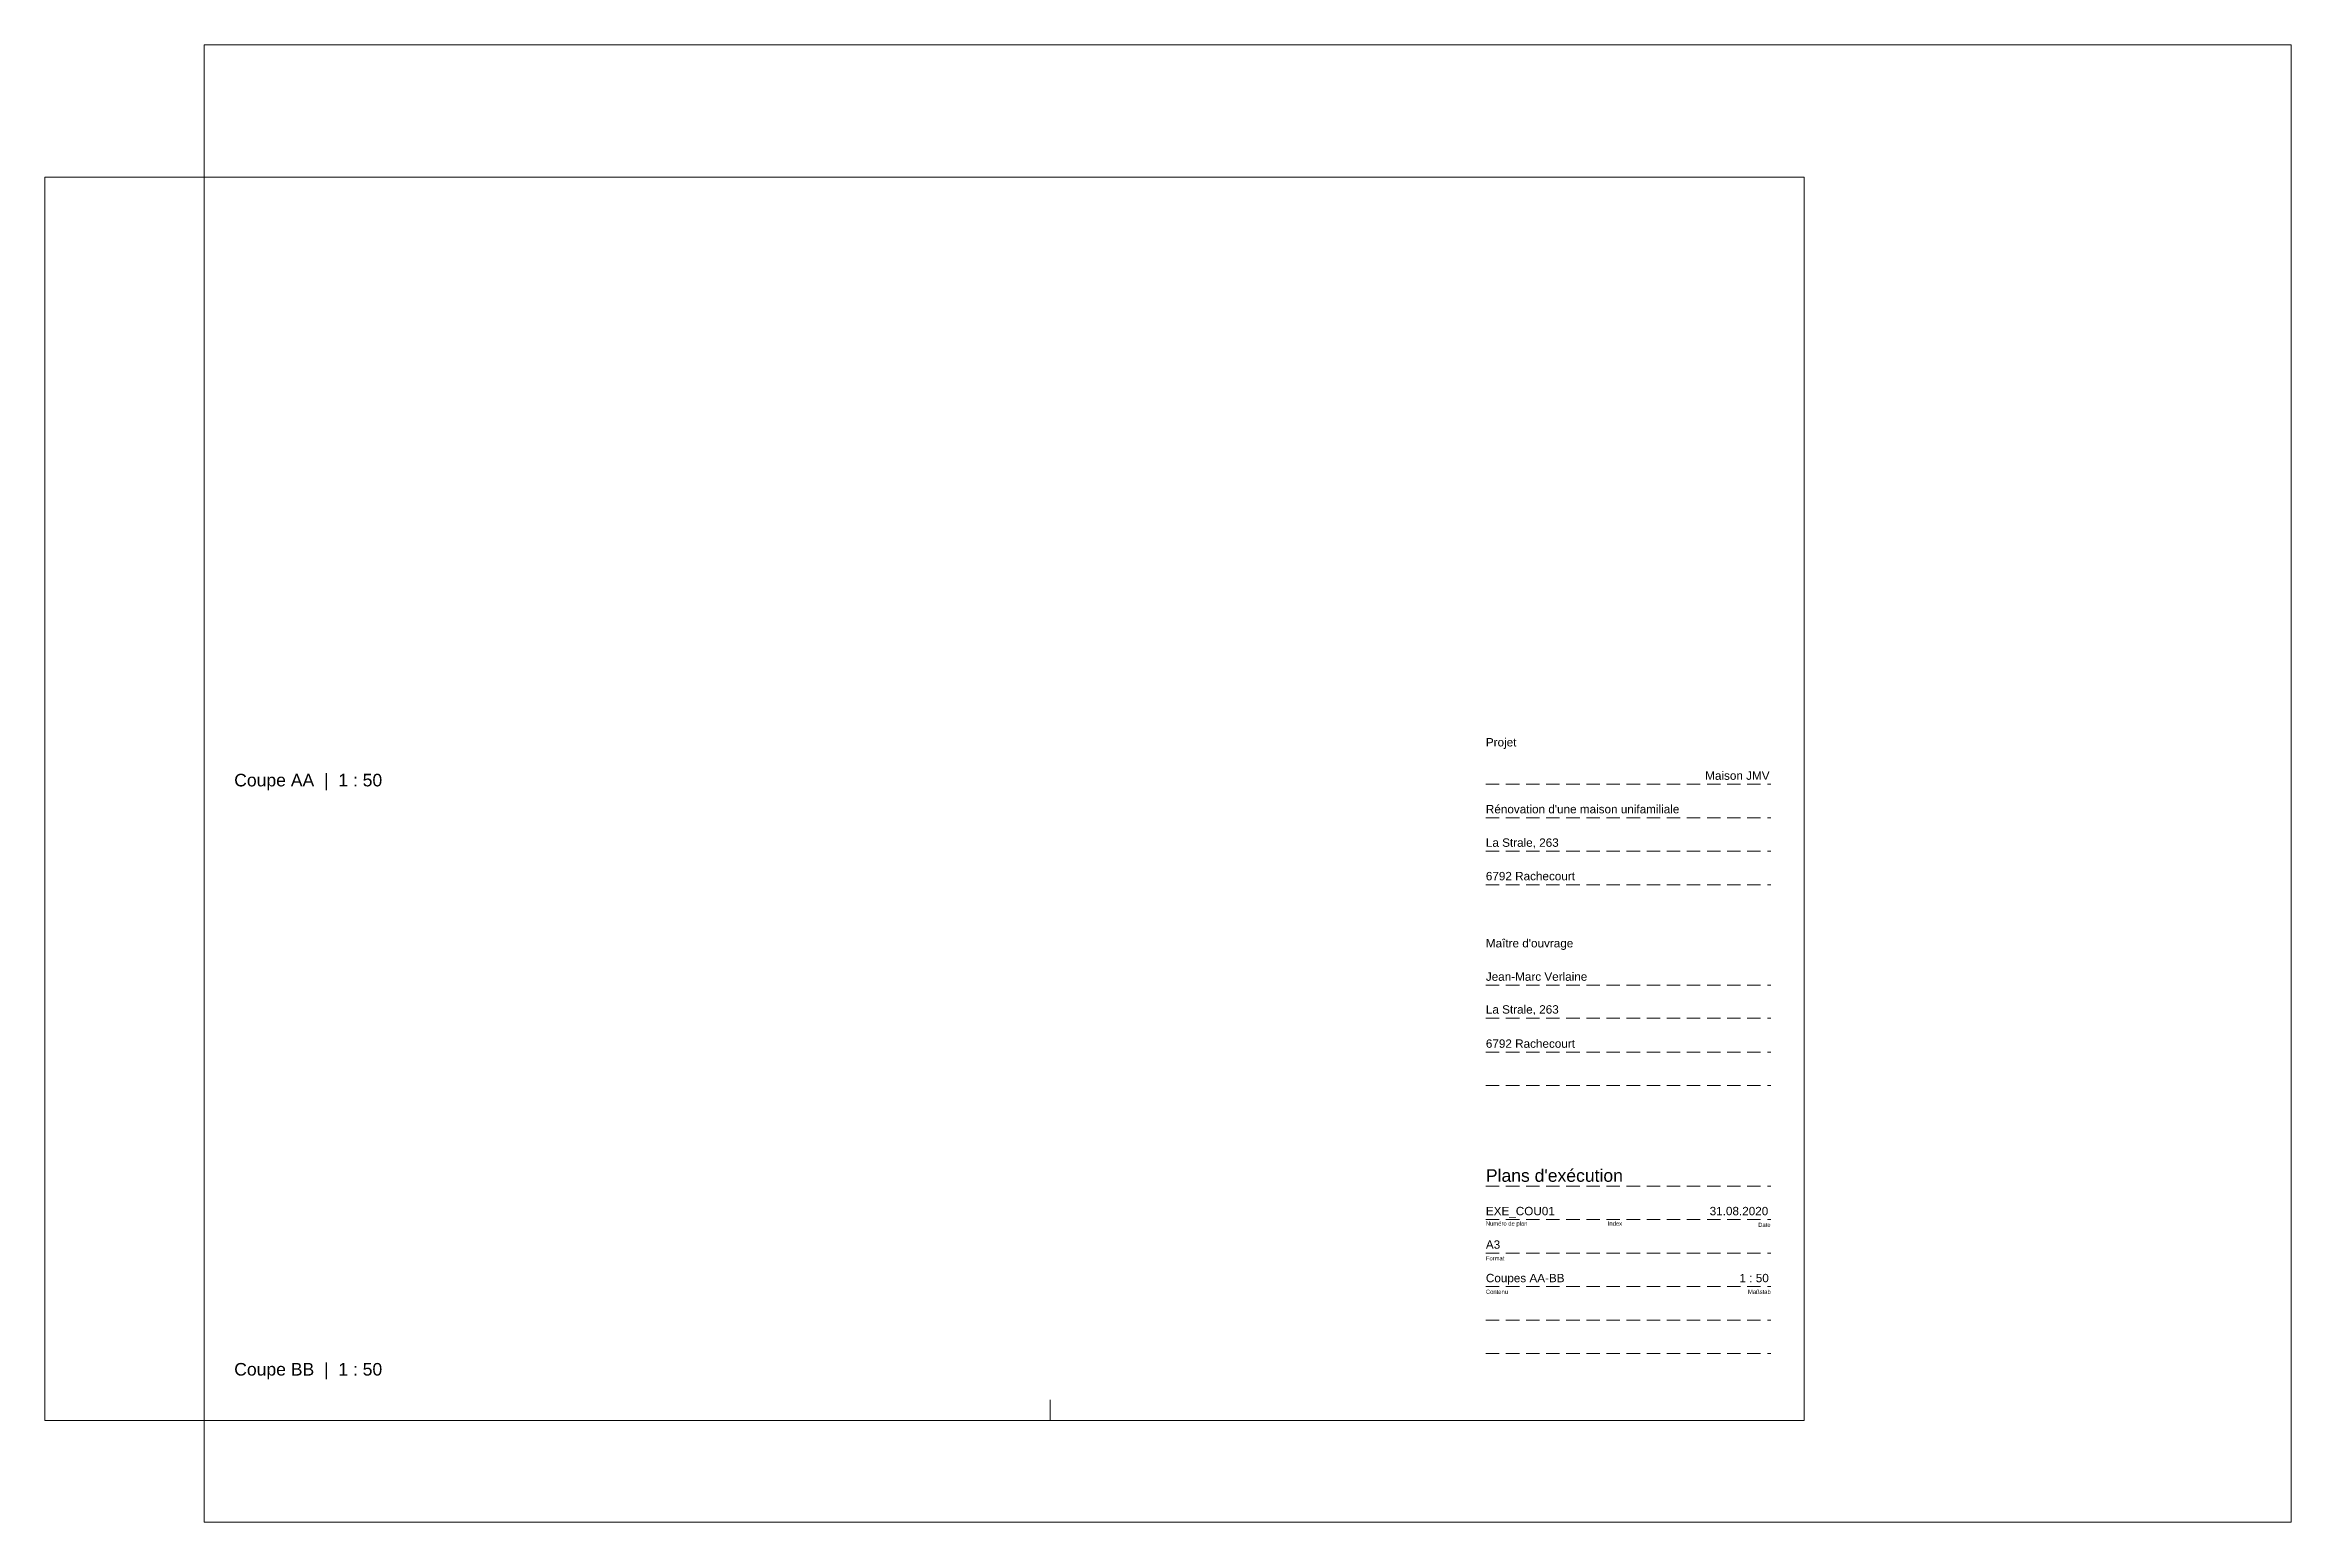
# Paper-space layout 'Layout1' of a CAD drawing. Header units: millimetres. Extents: x 0 to 1308, y -26 to 327.
# Drawn here: x 771 to 1308, y -26 to 327 of the extents above; entities outside this region: 1.
import ezdxf

# ---------------------------------------------------------------- set-up
doc = ezdxf.new("R2010")
doc.units = ezdxf.units.MM
doc.linetypes.add('Demolished', pattern=[4.8, 3.2, -1.6])
doc.layers.add('A-GLAZ', color=151, linetype='Continuous')
doc.layers.add('G-ANNO-TTLB', color=6, linetype='Continuous', lineweight=18)
doc.styles.add('Arial', font='arial.ttf', dxfattribs={"height": 1})
doc.styles.add('Arial_1', font='arial.ttf', dxfattribs={"height": 2})
doc.styles.add('Arial_2', font='arial.ttf', dxfattribs={"height": 3})

# ---------------------------------------------------------------- blocks, each defined once
blk = doc.blocks.new('Cartouche_Standard - ESCH_A3_LANDSCAPE-636588-Coupes AA-BB')
at = {"layer": 'G-ANNO-TTLB'}
for p, q in [((771.5, 295), (771.5, -2)), ((1191.5, 295), (771.5, 295)), ((1191.5, -2), (1191.5, 295)), ((1011.5, -2), (1011.5, 3)), ((771.5, -2), (1191.5, -2))]:
    blk.add_line(p, q, dxfattribs=at)
at = {"layer": 'G-ANNO-TTLB', "linetype": 'Demolished', "lineweight": 9}
for p, q in [((1115.5, 150), (1183.5, 150)), ((1115.5, 142), (1183.5, 142)), ((1115.5, 134), (1183.5, 134)), ((1115.5, 126), (1183.5, 126)), ((1115.5, 102), (1183.5, 102)), ((1115.5, 94.16), (1183.5, 94.16)), ((1115.5, 86), (1183.5, 86)), ((1115.5, 78), (1183.5, 78)), ((1115.5, 54), (1183.5, 54)), ((1115.5, 46), (1183.5, 46)), ((1115.5, 38), (1183.5, 38)), ((1115.5, 30), (1183.5, 30)), ((1115.5, 22), (1183.5, 22)), ((1115.5, 14), (1183.5, 14))]:
    blk.add_line(p, q, dxfattribs=at)
at = {"layer": 'G-ANNO-TTLB', "lineweight": 9, "attachment_point": 1}
for s, insert, char_height, width, style in [('Projet', (1115.5, 161.02), 2, 9.0591, 'Arial_1'), ("Maître d'ouvrage", (1115.5, 113.02), 2, 25.8143, 'Arial_1'), ('Numéro de plan', (1115.5, 45.57), 1, 11.6245, 'Arial'), ('Index', (1144.61, 45.57), 1, 4.0084, 'Arial'), ('Date', (1180.52, 45.26), 1, 3.6076, 'Arial'), ('Format', (1115.5, 37.26), 1, 5.2911, 'Arial'), ('Contenu', (1115.5, 29.27), 1, 6.2532, 'Arial'), ('Maßstab', (1178.07, 29.26), 1, 6.5738, 'Arial')]:
    blk.add_mtext(s, dxfattribs=dict(at, insert=insert, char_height=char_height, width=width, style=style))

psp = doc.layouts.get("Layout1")

# ---------------------------------------------------------------- block references
at = {"layer": 'G-ANNO-TTLB', "lineweight": 9}
psp.add_blockref('Cartouche_Standard - ESCH_A3_LANDSCAPE-636588-Coupes AA-BB', (0, 0), dxfattribs=at)

# ---------------------------------------------------------------- texts
at = {"layer": 'G-ANNO-TTLB', "lineweight": 9, "insert": (1115.5, 58.04), "char_height": 3, "width": 40.2447, "attachment_point": 1, "style": 'Arial_2'}
psp.add_mtext("Plans d'exécution", dxfattribs=at)

# ---------------------------------------------------------------- viewports
at = {"layer": '0'}
psp.add_viewport(center=(6, 4.5), size=(12, 9), view_center_point=(6, 4.5), view_height=12, dxfattribs=at)
at = {"layer": 'A-GLAZ'}
psp.add_viewport(center=(1058.63, 150.17), size=(498.2, 352.8121), view_center_point=(45680.13, 3371.7), view_height=17640.6034, status=3, dxfattribs=at)

# ---------------------------------------------------------------- next in the draw order: texts
at = {"layer": 'G-ANNO-TTLB', "lineweight": 9, "attachment_point": 1, "bg_fill": 3, "box_fill_scale": 1.25, "bg_fill_color": 256, "bg_fill_true_color": 13158600, "bg_fill_transparency": 0}
for s, insert, char_height, width, style in [('Coupe AA  |  1 : 50', (816.69, 152.48), 3, 43.692, 'Arial_2'), ('Maison JMV', (1167.86, 153.05), 2, 19, 'Arial_1'), ("Rénovation d'une maison unifamiliale", (1115.5, 145.05), 2, 57.6413, 'Arial_1'), ('La Strale, 263', (1115.5, 137.05), 2, 21.5654, 'Arial_1'), ('6792 Rachecourt', (1115.5, 129.05), 2, 26.3755, 'Arial_1'), ('Jean-Marc Verlaine', (1115.5, 105.05), 2, 29.9831, 'Arial_1'), ('La Strale, 263', (1115.5, 97.21), 2, 21.5654, 'Arial_1'), ('6792 Rachecourt', (1115.5, 89.05), 2, 26.3755, 'Arial_1'), ('EXE_COU01', (1115.5, 49.05), 2, 20.3629, 'Arial_1'), ('31.08.2020', (1168.93, 49.05), 2, 17.3164, 'Arial_1'), ('A3', (1115.5, 41.05), 2, 4.2489, 'Arial_1'), ('Coupes AA-BB', (1115.5, 33.05), 2, 23.3291, 'Arial_1'), (' 1 : 50', (1175.28, 33.05), 2, 9.6203, 'Arial_1'), ('Coupe BB  |  1 : 50', (816.69, 11.76), 3, 43.692, 'Arial_2')]:
    psp.add_mtext(s, dxfattribs=dict(at, insert=insert, char_height=char_height, width=width, style=style))

doc.saveas('drawing.dxf')
